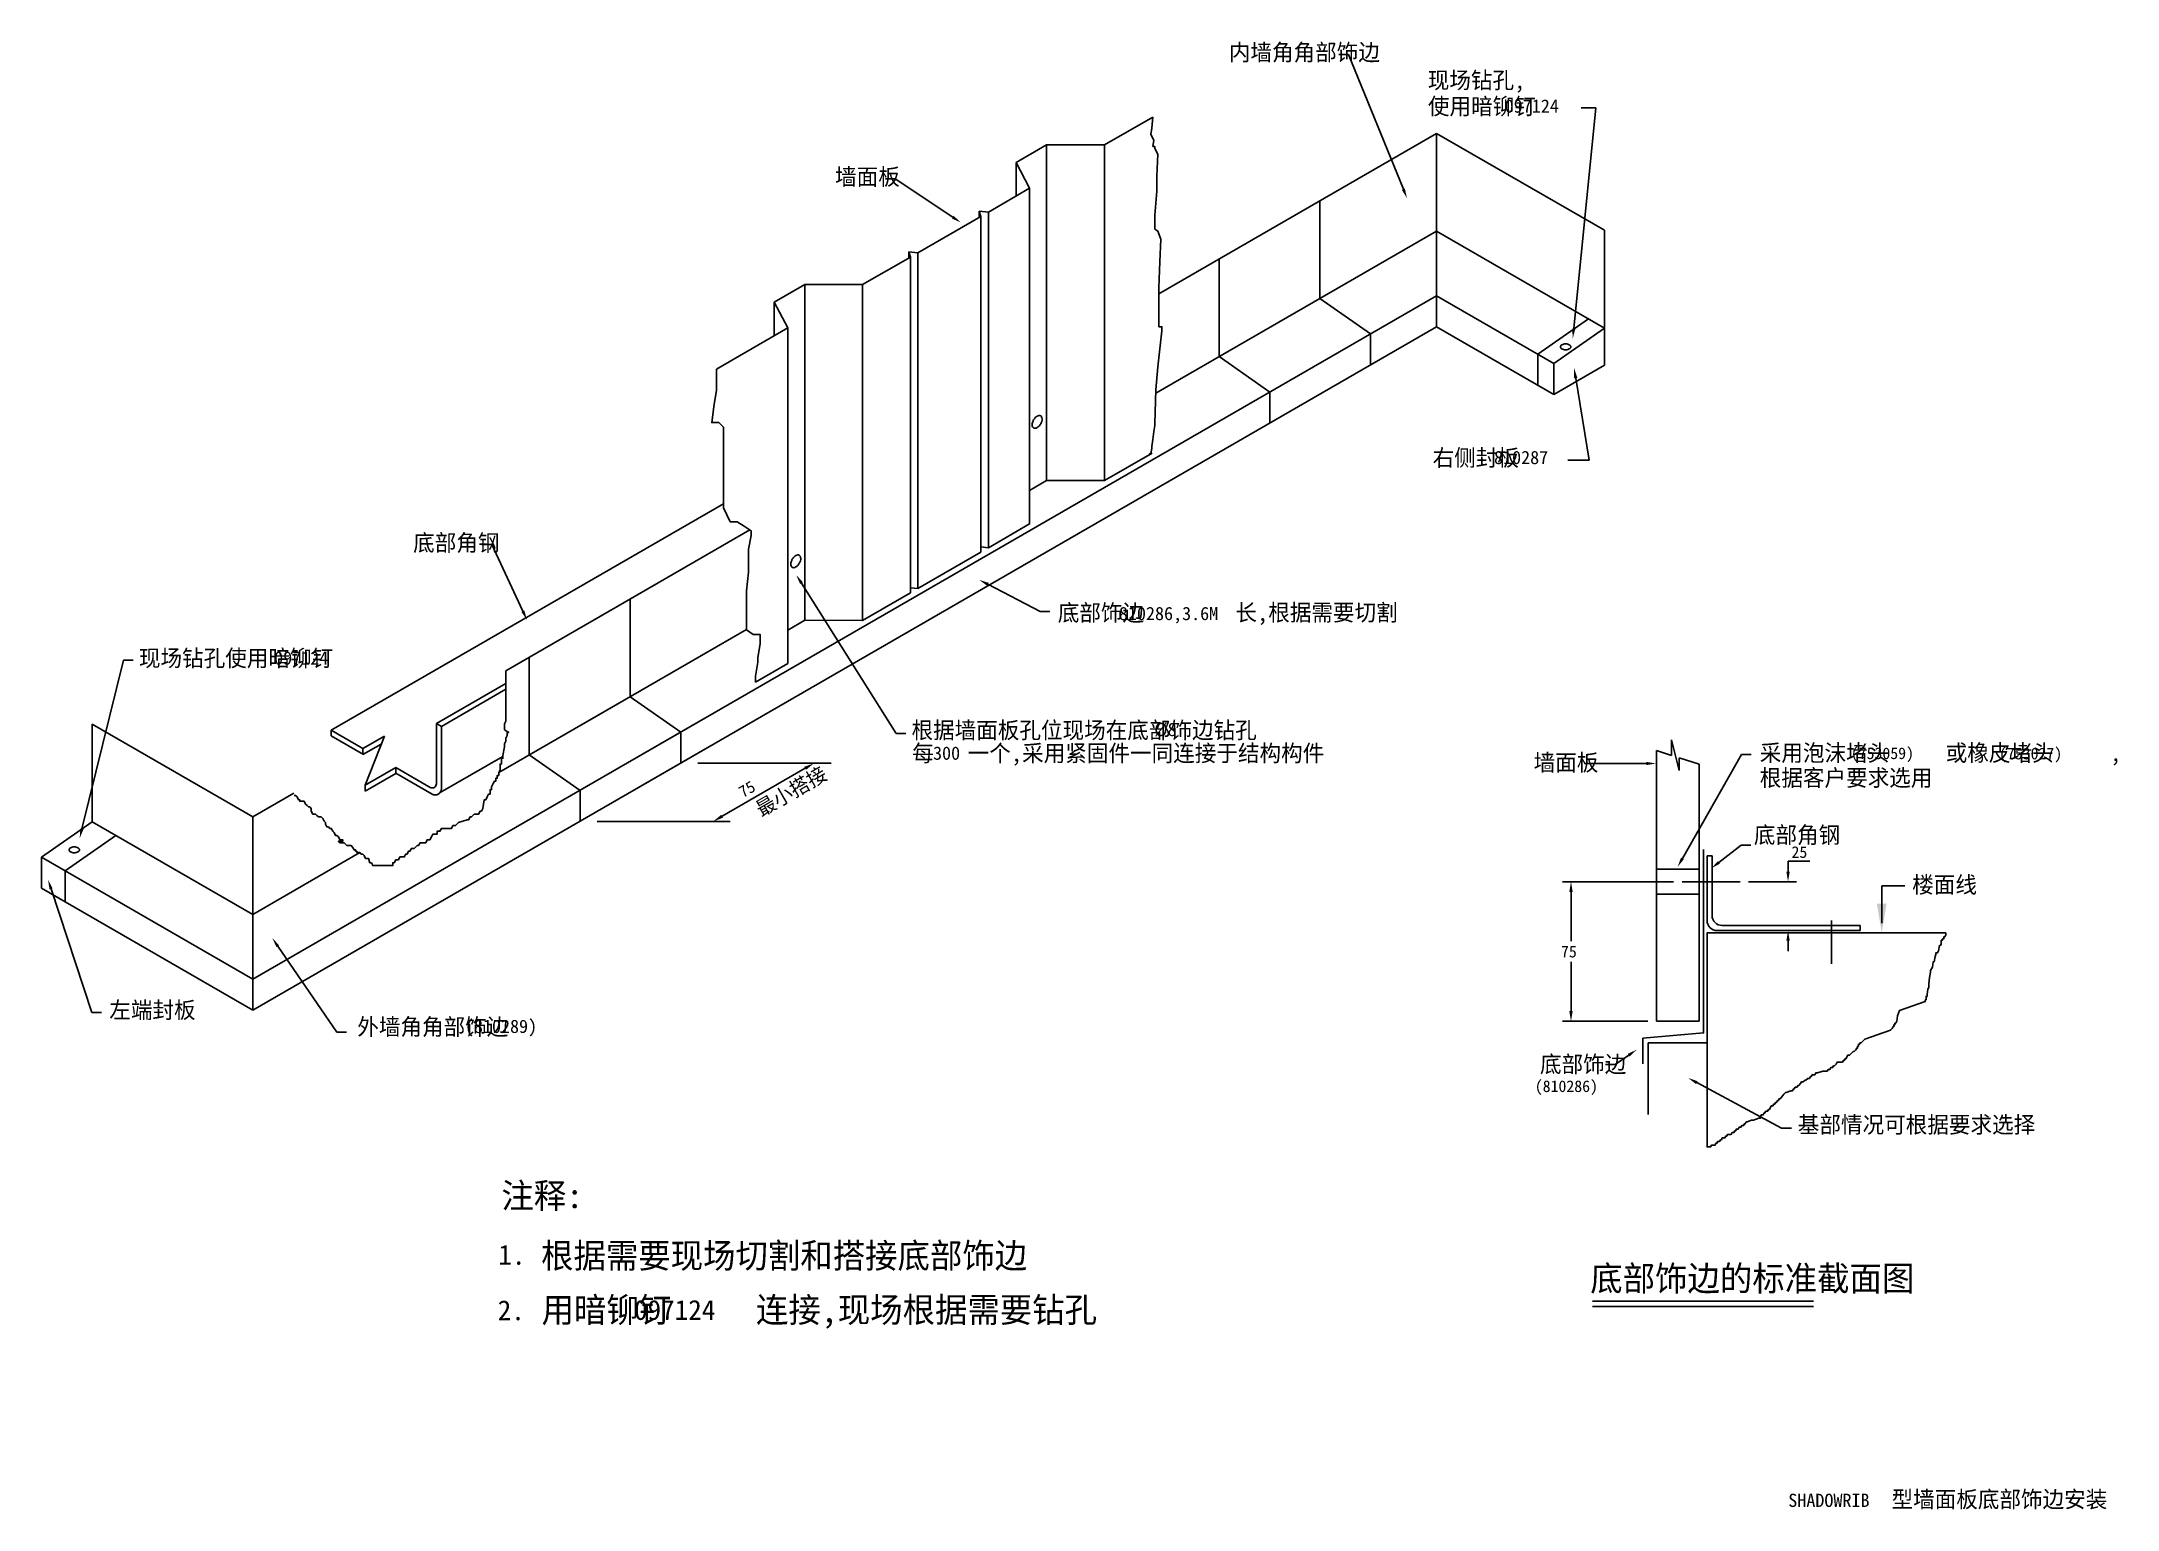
# Model space of a CAD drawing. Header units: metres. Extents: x 352 to 713, y 295 to 550.
import ezdxf

# ---------------------------------------------------------------- set-up
doc = ezdxf.new("R2010")
doc.units = ezdxf.units.M
doc.layers.add('ENGLISH', color=2, linetype='Continuous')
doc.layers.add('STRL', color=2, linetype='Continuous')

msp = doc.modelspace()

# ---------------------------------------------------------------- linework, layer by layer
for p, q in [((579.37, 547.9), (577.67, 547.9)), ((588.91, 524.44), (579.37, 547.9)), ((618.58, 500.16), (622.44, 538.58)), ((622.44, 538.58), (619.89, 538.58)), ((545.28, 536.98), (536.89, 532.14)), ((526.8, 532.14), (521.48, 529.07)), ((526.8, 532.14), (536.89, 532.14)), ((526.8, 532.14), (526.8, 473.7)), ((536.89, 532.14), (536.89, 473.7)), ((594.69, 534.15), (546.35, 506.25)), ((623.93, 517.28), (594.69, 534.15)), ((594.69, 534.15), (594.69, 500.48)), ((521.48, 529.07), (521.48, 523.24)), ((521.48, 529.07), (523.82, 524.59)), ((500.42, 526.26), (498.73, 526.26)), ((510.46, 519.57), (500.42, 526.26)), ((523.85, 524.61), (516.66, 520.46)), ((523.82, 524.59), (523.82, 466.15)), ((515.35, 519.7), (515.07, 520.62)), ((515.07, 520.62), (516.66, 520.46)), ((515.09, 520.61), (515.09, 519.55)), ((516.66, 520.46), (516.66, 462.02)), ((574.39, 522.43), (574.39, 505.42)), ((515.35, 519.7), (504.4, 513.38)), ((515.35, 519.7), (515.35, 461.26)), ((545.8, 488.93), (594.69, 517.16)), ((623.93, 500.27), (594.69, 517.16)), ((623.93, 517.28), (623.93, 493.8)), ((502.83, 513.54), (502.83, 512.47)), ((502.83, 513.54), (504.4, 513.38)), ((503.09, 512.62), (502.83, 513.54)), ((504.4, 513.38), (504.4, 454.94)), ((503.09, 512.62), (494.78, 507.82)), ((503.09, 512.62), (503.09, 454.18)), ((556.84, 512.3), (556.84, 495.29)), ((484.69, 507.83), (479.36, 504.75)), ((484.69, 507.83), (484.69, 449.39)), ((484.69, 507.83), (494.78, 507.82)), ((494.78, 507.82), (494.78, 449.38)), ((454.66, 425.02), (594.69, 505.87)), ((479.36, 504.75), (479.36, 498.92)), ((479.36, 504.75), (481.74, 500.3)), ((574.39, 505.42), (583.22, 499.24)), ((615.1, 494.09), (594.69, 505.87)), ((454.66, 419.63), (594.69, 500.48)), ((481.74, 500.3), (469.31, 493.12)), ((481.74, 500.3), (481.74, 441.86)), ((583.22, 499.24), (583.22, 493.85)), ((615.1, 488.7), (594.69, 500.48)), ((621.13, 501.89), (612.3, 495.71)), ((623.93, 500.27), (615.1, 494.09)), ((556.84, 495.29), (565.68, 489.11)), ((612.3, 495.71), (612.3, 490.31)), ((615.1, 494.09), (615.1, 488.7)), ((615.1, 488.7), (623.93, 493.8)), ((618.93, 491.55), (621.29, 477.26)), ((565.68, 489.11), (565.68, 483.72)), ((545.21, 478.5), (536.89, 473.7)), ((621.29, 477.26), (617.54, 477.26)), ((526.8, 473.7), (523.82, 471.98)), ((526.8, 473.7), (536.89, 473.7)), ((402.27, 430.25), (470.53, 469.66)), ((445.82, 448.22), (475.11, 465.12)), ((523.85, 466.17), (516.66, 462.02)), ((430.19, 462.59), (428.49, 462.59)), ((435.62, 450.97), (430.19, 462.59)), ((515.35, 461.26), (504.4, 454.94)), ((515.35, 462.15), (516.66, 462.02)), ((432.65, 440.61), (458.9, 455.76)), ((484.13, 455.85), (500.63, 429.71)), ((516.57, 455.66), (525.68, 450.92)), ((454.28, 453.1), (454.28, 436.09)), ((503.09, 454.18), (494.78, 449.38)), ((503.09, 455.07), (504.4, 454.94)), ((484.69, 449.39), (481.74, 447.69)), ((484.69, 449.39), (494.78, 449.38)), ((525.68, 450.92), (527.38, 450.92)), ((445.82, 431.21), (474.53, 447.78)), ((358.86, 413.1), (366.11, 442.44)), ((366.11, 442.44), (367.8, 442.44)), ((436.74, 442.97), (436.74, 425.96)), ((481.74, 441.86), (476.14, 438.62)), ((420.57, 431.4), (432.65, 438.36)), ((421.43, 430.91), (432.65, 437.38)), ((431.41, 422.89), (458.9, 438.75)), ((454.28, 436.09), (463.11, 429.9)), ((388.61, 415.18), (360.65, 431.33)), ((360.65, 431.33), (360.65, 414.32)), ((388.61, 386.89), (467.73, 432.57)), ((402.27, 430.25), (402.27, 429.26)), ((407.77, 427.08), (402.27, 430.25)), ((421.43, 430.91), (420.57, 431.4)), ((420.57, 431.4), (420.57, 420.91)), ((421.43, 430.91), (421.43, 420.06)), ((388.61, 381.5), (467.73, 427.18)), ((407.85, 426.04), (402.27, 429.26)), ((407.77, 427.08), (411.51, 429.23)), ((407.77, 426), (410.96, 427.84)), ((407.77, 427.08), (407.77, 426)), ((411.51, 429.23), (408.16, 420.7)), ((463.11, 429.9), (463.11, 424.51)), ((500.63, 429.71), (502.32, 429.71)), ((632.97, 379.58), (632.97, 426.7)), ((632.97, 426.7), (635.58, 425.88)), ((635.58, 425.88), (635.58, 428.58)), ((635.58, 428.58), (636.92, 423.27)), ((408.16, 420.7), (413.49, 423.77)), ((413.49, 423.77), (413.49, 422.7)), ((419.51, 420.29), (413.49, 423.77)), ((421.24, 419.39), (432.16, 425.7)), ((436.74, 425.96), (445.57, 419.77)), ((466.08, 424.51), (489.28, 424.51)), ((470.31, 415.28), (484.76, 423.62)), ((631.19, 424.46), (620.43, 424.46)), ((636.92, 423.27), (636.92, 425.46)), ((636.92, 425.46), (640.41, 424.36)), ((637.49, 407.93), (647.77, 426.02)), ((640.41, 379.58), (640.41, 424.36)), ((647.77, 426.02), (649.46, 426.02)), ((388.61, 415.18), (395.74, 419.3)), ((408.16, 419.62), (413.49, 422.7)), ((408.16, 420.7), (408.16, 419.62)), ((419.81, 419.13), (413.49, 422.79)), ((445.57, 419.77), (445.57, 414.38)), ((360.65, 414.32), (351.82, 408.13)), ((360.65, 414.32), (388.61, 398.17)), ((388.61, 415.18), (388.61, 381.5)), ((448.54, 414.38), (471.74, 414.38)), ((364.74, 411.95), (355.91, 405.77)), ((388.61, 398.17), (407.25, 408.94)), ((643.86, 407.25), (647.7, 410.23)), ((647.7, 410.23), (649.39, 410.23)), ((351.82, 408.13), (351.82, 402.74)), ((351.82, 408.13), (388.61, 386.89)), ((355.91, 405.77), (355.91, 400.38)), ((641.78, 408.4), (641.78, 397.15)), ((642.67, 408.4), (641.78, 408.4)), ((642.67, 398.03), (642.67, 408.4)), ((655.89, 405.65), (655.89, 407.44)), ((655.89, 407.44), (659.67, 407.44)), ((351.82, 402.74), (388.61, 381.5)), ((353.49, 402.63), (360.58, 381.11)), ((635.97, 403.87), (616.61, 403.87)), ((618.1, 402.08), (618.1, 393.51)), ((637.45, 403.87), (647.53, 403.87)), ((649.02, 403.87), (657.37, 403.87)), ((672.2, 403.15), (676.2, 403.15)), ((672.2, 396.67), (672.2, 403.15)), ((643.55, 395.38), (668.46, 395.38)), ((668.46, 396.26), (644.43, 396.26)), ((656.69, 395.38), (657.37, 395.38)), ((663.47, 397.11), (663.47, 389.61)), ((668.46, 395.38), (668.46, 396.26)), ((392.96, 392.66), (403.25, 377.71)), ((655.89, 393.6), (655.89, 391.81)), ((618.1, 381.37), (618.1, 389.94)), ((360.58, 381.11), (362.28, 381.11)), ((631.48, 379.58), (616.61, 379.58)), ((640.41, 379.58), (632.97, 379.58)), ((403.25, 377.71), (404.94, 377.71)), ((628.15, 373.68), (625.79, 372.05)), ((631.56, 375.85), (631.56, 363.35)), ((641.78, 375.85), (631.56, 375.85)), ((625.79, 372.05), (624.09, 372.05)), ((640.01, 368.9), (654.77, 360.97)), ((654.77, 360.97), (656.47, 360.97))]:
    msp.add_line(p, q)
for points in [[(544.68, 478.19), (544.79, 478.42), (544.95, 478.42), (545.13, 479.29), (545.13, 479.62), (545.3, 480.85), (545.48, 482.23), (545.64, 483.28), (545.64, 483.63), (545.82, 489.53), (546.17, 493.52), (546.51, 496.66), (546.87, 499.78), (546.87, 500.48), (546.35, 500.48), (546.35, 507.25), (546.51, 511.77), (546.69, 515.76), (546.17, 517.14), (545.64, 517.49), (545.64, 519.93), (546, 524.09), (546, 526.7), (546.17, 530.52), (545.64, 531.55), (545.64, 531.9), (545.3, 531.9), (545.48, 532.95), (544.95, 533.98), (545.13, 535.04), (545.28, 536.98)], [(476.14, 438.62), (476.14, 439.69), (476.53, 442.11), (476.53, 442.9), (476.95, 445.32), (476.95, 446.91), (475.72, 446.91), (474.53, 447.71), (474.53, 454.53), (474.92, 457.74), (474.92, 461.75), (475.34, 464.17), (475.34, 464.97), (474.14, 465.76), (472.92, 466.56), (471.72, 466.56), (470.53, 468.98), (470.53, 483.02), (469.72, 483.82), (468.5, 483.82), (468.92, 487.02), (469.31, 489.42), (469.31, 493.12)], [(395.79, 418.9), (396.03, 418.9), (396.3, 418.64), (396.54, 418.15), (396.78, 418.15), (396.78, 417.9), (397.53, 417.9), (397.78, 417.4), (398.04, 417.15), (398.28, 416.89), (398.53, 416.89), (398.77, 416.65), (398.77, 416.16), (399.04, 415.65), (399.52, 415.65), (399.77, 415.41), (400.03, 415.16), (400.52, 415.16), (400.78, 414.9), (401.02, 414.41), (401.27, 414.16), (401.27, 413.92), (401.51, 413.41), (401.77, 413.41), (402.02, 413.17), (402.26, 413.17), (402.52, 412.66), (402.77, 412.42), (403.01, 411.91), (403.25, 411.91), (403.52, 411.67), (403.76, 411.18), (404.25, 411.18), (404.25, 410.93), (403.52, 410.93), (403.76, 410.67), (404.51, 410.67), (404.76, 410.43), (405, 410.18), (405.75, 410.18), (405.99, 409.92), (406.26, 409.43), (406.5, 409.43), (406.5, 409.17), (406.74, 409.17), (406.74, 408.94), (407.25, 408.94), (407.49, 408.68), (407.74, 408.68), (408, 408.43), (408.24, 407.93), (408.73, 407.93), (408.99, 407.18), (409.24, 407.18), (409.48, 406.69), (412.97, 406.69), (412.97, 407.18), (413.21, 407.18), (413.48, 407.68), (413.96, 407.68), (414.23, 408.19), (414.96, 408.19), (415.22, 408.68), (415.47, 408.68), (415.71, 409.17), (415.97, 409.17), (416.22, 409.68), (416.7, 409.68), (417.21, 410.18), (417.45, 410.18), (417.72, 410.67), (418.71, 410.67), (418.95, 411.18), (419.44, 411.18), (419.7, 411.67), (419.95, 412.17), (420.7, 412.17), (420.7, 412.66), (421.19, 412.66), (421.45, 413.17), (423.19, 413.17), (423.44, 413.66), (423.92, 413.66), (424.43, 414.16), (425.93, 414.67), (426.18, 414.67), (426.42, 415.16), (426.68, 415.16), (427.17, 415.65), (427.92, 415.65), (428.16, 416.16), (428.41, 416.16), (428.67, 416.65), (428.91, 418.15), (429.16, 418.15), (429.42, 418.64), (429.66, 419.14), (429.91, 419.14), (429.91, 419.89), (430.15, 419.89), (430.15, 420.4), (430.42, 420.89), (430.66, 421.38), (430.9, 421.38), (430.9, 421.88), (431.17, 421.88), (431.17, 422.38), (431.41, 422.38), (431.41, 422.88), (431.65, 423.37), (431.65, 424.37), (431.9, 424.37), (431.9, 425.36), (432.16, 425.36), (432.16, 425.87), (432.4, 427.37), (432.4, 427.86), (432.65, 428.35), (432.65, 428.86), (432.89, 429.36), (432.89, 429.85), (433.15, 429.85), (432.4, 430.34), (432.4, 431.35), (432.65, 431.84), (432.65, 440.61)], [(641.17, 409.48), (641.17, 377.56), (630.62, 376.64), (630.62, 372.16)]]:
    msp.add_lwpolyline(points)
for points in [[(617.16, 497.52, 0.06), (616.8, 497.47, 0.07), (616.53, 497.36, 0.11), (616.32, 497.18, 0.16), (616.26, 497, 0.16), (616.32, 496.82, 0.11), (616.53, 496.63, 0.07), (616.8, 496.52, 0.06), (617.16, 496.48, 0.06), (617.53, 496.52, 0.07), (617.8, 496.63, 0.11), (618, 496.82, 0.16), (618.06, 497, 0.16), (618, 497.18, 0.11), (617.8, 497.36, 0.07), (617.53, 497.47, 0.06)], [(524.55, 484.28, 0.06), (524.35, 483.82, 0.07), (524.29, 483.42, 0.11), (524.37, 483.06, 0.16), (524.55, 482.87, 0.16), (524.8, 482.81, 0.11), (525.16, 482.93, 0.07), (525.47, 483.18, 0.06), (525.77, 483.57, 0.06), (525.96, 484.02, 0.07), (526.02, 484.42, 0.11), (525.94, 484.79, 0.16), (525.77, 484.98, 0.16), (525.51, 485.03, 0.11), (525.16, 484.92, 0.07), (524.84, 484.67, 0.06)], [(482.53, 460.02, 0.06), (482.34, 459.56, 0.07), (482.28, 459.17, 0.11), (482.36, 458.8, 0.16), (482.53, 458.61, 0.16), (482.78, 458.55, 0.11), (483.14, 458.67, 0.07), (483.46, 458.92, 0.06), (483.75, 459.31, 0.06), (483.95, 459.77, 0.07), (484, 460.16, 0.11), (483.92, 460.53, 0.16), (483.75, 460.72, 0.16), (483.5, 460.78, 0.11), (483.14, 460.66, 0.07), (482.83, 460.41, 0.06)], [(357.52, 409.96, 0.06), (357.16, 409.91, 0.07), (356.88, 409.8, 0.11), (356.68, 409.62, 0.16), (356.62, 409.44, 0.16), (356.68, 409.26, 0.11), (356.88, 409.07, 0.07), (357.16, 408.96, 0.06), (357.52, 408.92, 0.06), (357.88, 408.96, 0.07), (358.15, 409.07, 0.11), (358.36, 409.26, 0.16), (358.42, 409.44, 0.16), (358.36, 409.62, 0.11), (358.15, 409.8, 0.07), (357.88, 409.91, 0.06)]]:
    msp.add_lwpolyline(points, format="xyb", close=True)
for points in [[(632.97, 406.05), (640.41, 406.05), (640.41, 401.69), (632.97, 401.69)], [(683.33, 394.98), (683.33, 394.61), (683.17, 394.3), (683.01, 394.3), (683.01, 393.99), (682.88, 393.99), (682.72, 393.68), (682.56, 393.68), (682.56, 393.06), (682.4, 392.75), (682.25, 392.75), (682.09, 391.83), (681.93, 391.52), (681.64, 391.52), (681.64, 391.21), (681.48, 390.89), (681.32, 389.96), (681.16, 389.96), (681.01, 389.03), (680.69, 388.42), (680.69, 388.11), (680.53, 387.18), (680.4, 386.08), (680.4, 385.47), (680.24, 385.16), (680.08, 384.23), (680.08, 383.92), (679.92, 383.92), (679.92, 383.3), (679.77, 383.3), (679.77, 383), (675.28, 381.44), (674.96, 380.51), (674.81, 379.58), (674.65, 379.27), (674.49, 379.27), (674.49, 378.97), (674.33, 378.97), (674.33, 378.66), (674.2, 378.66), (674.04, 378.33), (673.72, 378.02), (669.24, 376.48), (668.61, 375.86), (668.45, 375.86), (668.29, 375.55), (668.14, 375.55), (668.14, 375.24), (668, 375.24), (668, 374.93), (667.84, 374.93), (667.68, 374.63), (667.37, 374.3), (667.21, 374.3), (666.9, 373.99), (666.6, 373.68), (666.29, 373.68), (665.97, 373.07), (665.81, 373.07), (665.66, 372.76), (665.52, 372.76), (665.36, 372.45), (664.42, 372.45), (664.28, 372.14), (663.96, 371.83), (663.81, 371.83), (663.65, 371.52), (663.33, 371.52), (663.18, 371.21), (662.88, 371.21), (662.72, 370.9), (661.94, 370.9), (661.01, 370.6), (660.7, 370.6), (660.56, 370.27), (660.09, 370.27), (659.93, 369.96), (659.77, 369.96), (659.61, 369.65), (659.32, 369.65), (659, 369.34), (658.85, 369.34), (658.53, 369.04), (658.22, 369.04), (658.08, 368.73), (657.76, 368.42), (657.61, 368.42), (657.45, 368.11), (657.13, 368.11), (656.98, 367.8), (656.84, 367.8), (656.68, 367.49), (656.37, 367.49), (655.58, 367.18), (655.44, 367.18), (655.13, 366.87), (654.81, 366.41), (654.5, 366.09), (654.34, 366.09), (654.2, 365.78), (654.04, 365.78), (653.89, 365.47), (653.73, 365.47), (653.57, 365.16), (653.41, 365.16), (653.26, 364.85), (652.96, 364.85), (652.65, 364.23), (652.49, 364.23), (652.33, 363.92), (652.02, 363.92), (651.86, 363.62), (651.72, 363.62), (651.56, 363.31), (651.25, 363.31), (651.09, 363), (651.09, 362.69), (650.78, 362.69), (649.85, 362.38), (649.54, 362.38), (648.77, 362.07), (648.61, 362.07), (648.45, 361.75), (648.3, 361.75), (648.14, 361.44), (647.84, 361.44), (647.69, 361.13), (647.37, 361.13), (647.22, 360.82), (646.9, 360.82), (646.76, 360.51), (646.6, 360.51), (646.45, 360.2), (646.13, 360.2), (645.98, 359.89), (645.37, 359.89), (645.21, 359.59), (645.05, 359.59), (644.89, 359.28), (644.42, 359.28), (644.28, 358.97), (644.13, 358.97), (643.97, 358.66), (643.65, 358.66), (643.5, 358.35), (643.34, 358.35), (643.18, 358.04), (642.57, 358.04), (642.41, 357.72), (641.78, 357.72), (641.78, 394.98)]]:
    msp.add_lwpolyline(points, close=True)
for centre, radius, start, end in [((419.86, 420.91), 0.71, 240, 0), ((420.35, 420.06), 1.08, 240, 0), ((644.43, 398.03), 1.77, 180, 270), ((643.55, 397.15), 1.77, 180, 270)]:
    msp.add_arc(centre, radius, start, end)
for points in [[(589.18, 524.54), (588.65, 524.33), (589.55, 522.87)], [(510.62, 519.8), (510.31, 519.33), (511.88, 518.63)], [(618.86, 500.13), (618.3, 500.19), (618.41, 498.47)], [(618.65, 491.51), (619.21, 491.6), (618.65, 493.23)], [(483.89, 455.7), (484.37, 456.01), (483.22, 457.29)], [(516.44, 455.41), (516.7, 455.91), (515.07, 456.44)], [(435.88, 451.09), (435.37, 450.85), (436.34, 449.43)], [(484.61, 423.88), (484.91, 423.36), (486.31, 424.51)], [(631.19, 424.74), (631.19, 424.18), (632.88, 424.46)], [(359.14, 413.03), (358.59, 413.16), (358.46, 411.45)], [(470.16, 415.53), (470.46, 415.02), (468.77, 414.38)], [(637.74, 407.79), (637.25, 408.07), (636.66, 406.46)], [(644.03, 407.02), (643.69, 407.47), (642.52, 406.21)], [(655.59, 405.65), (656.18, 405.65), (655.89, 403.87)], [(353.22, 402.54), (353.75, 402.72), (352.95, 404.24)], [(617.8, 402.08), (618.4, 402.08), (618.1, 403.87)], [(673.05, 400.06), (671.35, 400.06), (672.2, 394.98)], [(392.73, 392.5), (393.19, 392.82), (392, 394.05)], [(655.59, 393.6), (656.18, 393.6), (655.89, 395.38)], [(617.8, 381.37), (618.4, 381.37), (618.1, 379.58)], [(627.99, 373.91), (628.31, 373.45), (629.55, 374.65)], [(639.88, 368.65), (640.14, 369.15), (638.52, 369.7)]]:
    msp.add_solid(points)
at = {"layer": 'STRL'}
for p, q in [((621.87, 330.84), (660.34, 330.84)), ((621.87, 329.92), (660.34, 329.92))]:
    msp.add_line(p, q, dxfattribs=at)

# ---------------------------------------------------------------- texts
for s, p in [('(753059)', (666.82, 425.23)), ('(753027)', (692.62, 425.18)), ('25', (656.49, 408.03)), ('75', (616.36, 390.71)), ('(810286)', (611.8, 367.27))]:
    msp.add_text(s, height=2.02).set_placement(p)
for s, height, p in [('最小搭接', 2.6, (477.12, 415.11)), ('75', 2.02, (473.94, 418.45))]:
    msp.add_text(s, height=height, rotation=30).set_placement(p)
at = {"layer": 'ENGLISH'}
for s, height, p in [('内墙角角部饰边', 2.89, (558.53, 546.82)), ('现场钻孔,', 2.89, (593.16, 541.97)), ('使用暗铆钉', 2.89, (593.19, 537.43)), ('097124', 2.31, (606.56, 537.76)), ('墙面板', 2.89, (489.98, 525.16)), ('右侧封板', 2.89, (594.01, 476.25)), ('810287', 2.31, (604.7, 476.58)), ('底部角钢', 2.89, (416.52, 461.44)), ('底部饰边', 2.89, (528.75, 449.26)), ('长,根据需要切割', 2.89, (559.67, 449.3)), ('810286,3.6M', 2.31, (539.39, 449.42)), ('现场钻孔使用暗铆钉', 2.89, (368.78, 441.36)), ('097124', 2.31, (392.32, 441.66)), ('根据墙面板孔位现场在底部饰边钻孔', 2.89, (503.28, 428.82)), ('%%C8', 2.31, (545.54, 429.23)), ('每   一个,采用紧固件一同连接于结构构件', 2.89, (503.41, 424.82)), ('300', 2.31, (507.03, 425.11)), ('墙面板', 2.89, (611.6, 423.19)), ('采用泡沫堵头     或橡皮堵头     ,', 2.89, (650.96, 424.87)), ('根据客户要求选用', 2.89, (650.96, 420.53)), ('底部角钢', 2.89, (649.94, 410.58)), ('楼面线', 2.89, (677.5, 401.92)), ('左端封板', 2.89, (363.62, 380.11)), ('外墙角角部饰边', 2.89, (406.79, 377.18)), ('(810289)', 2.31, (425.53, 377.55)), ('底部饰边', 2.89, (612.7, 370.67)), ('基部情况可根据要求选择', 2.89, (657.59, 360.15)), ('注释:', 4.34, (431.88, 347.06)), ('1. ', 3.47, (431.36, 337.2)), ('根据需要现场切割和搭接底部饰边', 4.34, (438.79, 336.62)), ('底部饰边的标准截面图', 4.34, (621.45, 332.65)), ('2. ', 3.47, (431.24, 327.54)), ('用暗铆钉     连接,现场根据需要钻孔', 4.34, (438.88, 327.18)), ('097124', 3.47, (454.97, 327.6)), ('SHADOWRIB', 2.31, (655.93, 295.03)), ('型墙面板底部饰边安装', 2.89, (673.9, 294.93))]:
    msp.add_text(s, height=height, dxfattribs=at).set_placement(p)

doc.saveas('drawing.dxf')
